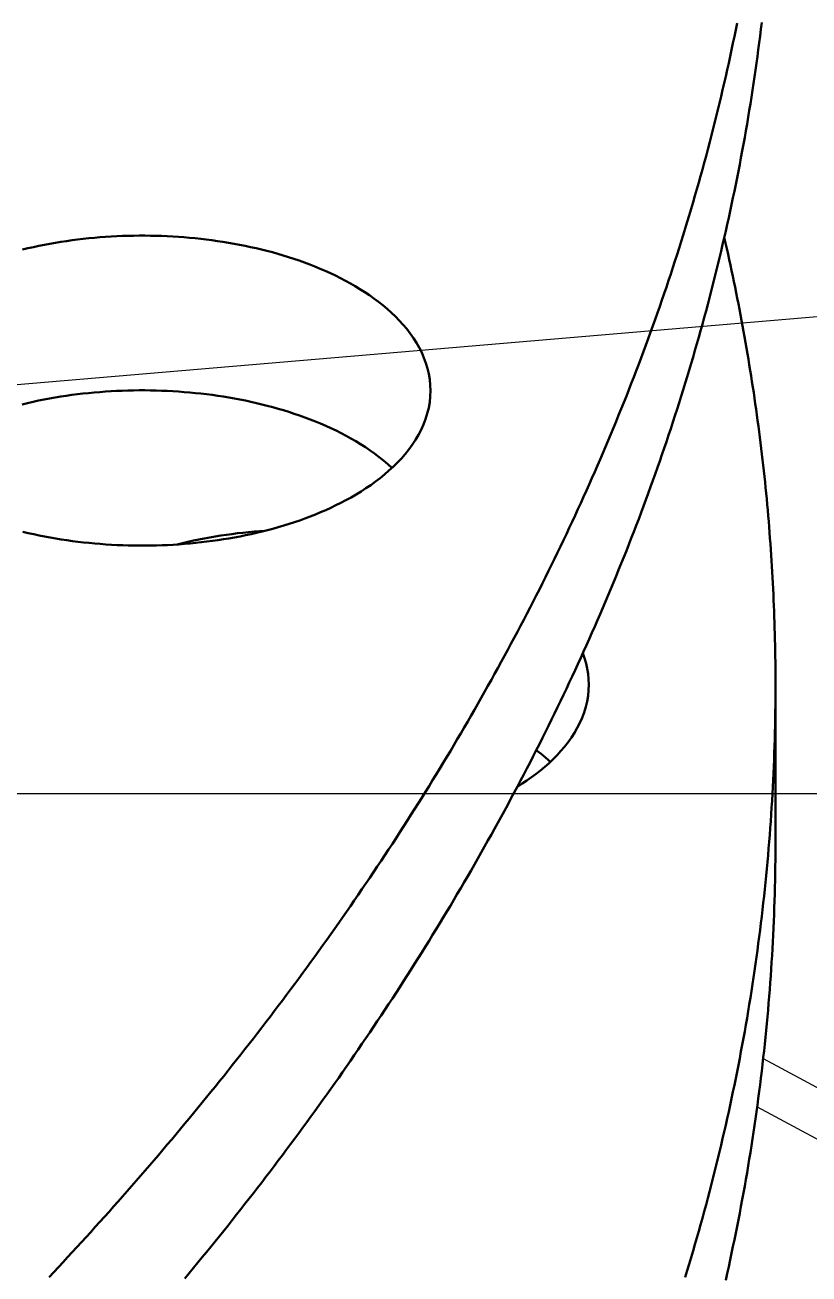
# Model space of a CAD drawing. Header units: millimetres. Extents: x 0 to 841, y 0 to 594.
# Drawn here: x 465.22 to 482.06, y 352.42 to 379.24 of the extents above; entities that cross this region are included whole.
import ezdxf

# ---------------------------------------------------------------- set-up
doc = ezdxf.new("R2010")
doc.units = ezdxf.units.MM
for name, color, linetype, lineweight in [('COTA', 7, 'CONTINUOUS', 25), ('FINA', 7, 'CONTINUOUS', 25), ('VIS', 7, 'CONTINUOUS', 50)]:
    doc.layers.add(name, color=color, linetype=linetype, lineweight=lineweight)

msp = doc.modelspace()

# ---------------------------------------------------------------- linework, layer by layer
at = {"layer": 'COTA'}
for p, q in [((456.849, 370.827), (486.24, 373.316)), ((335.5, 362.738), (486.341, 362.738))]:
    msp.add_line(p, q, dxfattribs=at)
at = {"layer": 'FINA'}
for points in [[(465.735, 352.351), (465.835, 352.458), (465.936, 352.565), (466.035, 352.673), (466.135, 352.781), (466.235, 352.889), (466.334, 352.997), (466.433, 353.105), (466.532, 353.213), (466.631, 353.322), (466.729, 353.431), (466.828, 353.54), (466.926, 353.649), (467.024, 353.759), (467.121, 353.868), (467.219, 353.978), (467.316, 354.088), (467.413, 354.198), (467.51, 354.309), (467.606, 354.419), (467.702, 354.53), (467.798, 354.641), (467.894, 354.752), (467.99, 354.864), (468.085, 354.975), (468.181, 355.087), (468.276, 355.199), (468.37, 355.311), (468.465, 355.423), (468.559, 355.536), (468.653, 355.649), (468.747, 355.762), (468.84, 355.875), (468.934, 355.988), (469.027, 356.102), (469.12, 356.215), (469.212, 356.329), (469.305, 356.443), (469.397, 356.558), (469.489, 356.672), (469.58, 356.787), (469.671, 356.902), (469.763, 357.017), (469.853, 357.132), (469.944, 357.248), (470.035, 357.363), (470.125, 357.479), (470.214, 357.595), (470.304, 357.711), (470.393, 357.828), (470.483, 357.945), (470.571, 358.061), (470.66, 358.179), (470.748, 358.296), (470.836, 358.413), (470.924, 358.531), (471.012, 358.649), (471.099, 358.767), (471.186, 358.885), (471.273, 359.003), (471.359, 359.122), (471.445, 359.241), (471.531, 359.36), (471.617, 359.479), (471.702, 359.599), (471.787, 359.718), (471.872, 359.838), (471.957, 359.958), (472.041, 360.078), (472.125, 360.199), (472.209, 360.319), (472.292, 360.44), (472.375, 360.561), (472.458, 360.682), (472.54, 360.804), (472.623, 360.925), (472.705, 361.047), (472.786, 361.169), (472.868, 361.291), (472.949, 361.414), (473.029, 361.536), (473.11, 361.659), (473.19, 361.782), (473.27, 361.905), (473.35, 362.029), (473.429, 362.152), (473.508, 362.276), (473.586, 362.4), (473.665, 362.524), (473.743, 362.648), (473.821, 362.773), (473.898, 362.898), (473.975, 363.022), (474.052, 363.148), (474.128, 363.273), (474.205, 363.398), (474.28, 363.524), (474.356, 363.65), (474.431, 363.776), (474.506, 363.902), (474.581, 364.029), (474.655, 364.155), (474.729, 364.282), (474.802, 364.409), (474.875, 364.537), (474.948, 364.664), (475.021, 364.792), (475.093, 364.919), (475.165, 365.047), (475.237, 365.176), (475.308, 365.304), (475.379, 365.432), (475.449, 365.561), (475.519, 365.69), (475.589, 365.819), (475.659, 365.949), (475.728, 366.078), (475.797, 366.208), (475.865, 366.338), (475.933, 366.468), (476.001, 366.598), (476.068, 366.728), (476.135, 366.859), (476.202, 366.99), (476.268, 367.121), (476.334, 367.252), (476.4, 367.383), (476.465, 367.515), (476.53, 367.646), (476.594, 367.778), (476.658, 367.91), (476.722, 368.043), (476.786, 368.175), (476.849, 368.308), (476.911, 368.44), (476.973, 368.573), (477.035, 368.706), (477.097, 368.84), (477.158, 368.973), (477.219, 369.107), (477.279, 369.241), (477.339, 369.375), (477.398, 369.509), (477.458, 369.643), (477.516, 369.778), (477.575, 369.912), (477.633, 370.047), (477.69, 370.182), (477.747, 370.318), (477.804, 370.453), (477.861, 370.588), (477.917, 370.724), (477.972, 370.86), (478.027, 370.996), (478.082, 371.132), (478.137, 371.269), (478.191, 371.405), (478.244, 371.542), (478.297, 371.679), (478.35, 371.816), (478.402, 371.953), (478.454, 372.09), (478.506, 372.228), (478.557, 372.365), (478.607, 372.503), (478.658, 372.641), (478.707, 372.779), (478.757, 372.917), (478.806, 373.056), (478.854, 373.194), (478.902, 373.333), (478.95, 373.472), (478.997, 373.611), (479.044, 373.75), (479.09, 373.889), (479.136, 374.029), (479.182, 374.168), (479.227, 374.308), (479.271, 374.448), (479.315, 374.588), (479.359, 374.728), (479.402, 374.868), (479.445, 375.009), (479.488, 375.149), (479.53, 375.29), (479.571, 375.431), (479.612, 375.572), (479.653, 375.713), (479.693, 375.854), (479.732, 375.995), (479.772, 376.137), (479.81, 376.278), (479.849, 376.42), (479.887, 376.562), (479.924, 376.704), (479.961, 376.846), (479.997, 376.988), (480.033, 377.131), (480.069, 377.273), (480.104, 377.415), (480.138, 377.558), (480.173, 377.701), (480.206, 377.844), (480.239, 377.987), (480.272, 378.13), (480.304, 378.273), (480.336, 378.416), (480.367, 378.56), (480.398, 378.703), (480.428, 378.847), (480.458, 378.991), (480.488, 379.135), (480.516, 379.279)], [(468.653, 352.327), (468.747, 352.44), (468.84, 352.553), (468.934, 352.666), (469.027, 352.78), (469.12, 352.893), (469.212, 353.007), (469.305, 353.121), (469.397, 353.236), (469.489, 353.35), (469.58, 353.465), (469.671, 353.58), (469.763, 353.695), (469.853, 353.81), (469.944, 353.926), (470.035, 354.041), (470.125, 354.157), (470.214, 354.273), (470.304, 354.389), (470.393, 354.506), (470.483, 354.623), (470.571, 354.739), (470.66, 354.856), (470.748, 354.974), (470.836, 355.091), (470.924, 355.209), (471.012, 355.327), (471.099, 355.445), (471.186, 355.563), (471.273, 355.681), (471.359, 355.8), (471.445, 355.919), (471.531, 356.038), (471.617, 356.157), (471.702, 356.277), (471.787, 356.396), (471.872, 356.516), (471.957, 356.636), (472.041, 356.756), (472.125, 356.877), (472.209, 356.997), (472.292, 357.118), (472.375, 357.239), (472.458, 357.36), (472.54, 357.482), (472.623, 357.603), (472.705, 357.725), (472.786, 357.847), (472.868, 357.969), (472.949, 358.092), (473.029, 358.214), (473.11, 358.337), (473.19, 358.46), (473.27, 358.583), (473.35, 358.707), (473.429, 358.83), (473.508, 358.954), (473.586, 359.078), (473.665, 359.202), (473.743, 359.326), (473.821, 359.451), (473.898, 359.576), (473.975, 359.7), (474.052, 359.826), (474.128, 359.951), (474.205, 360.076), (474.28, 360.202), (474.356, 360.328), (474.431, 360.454), (474.506, 360.58), (474.581, 360.707), (474.655, 360.833), (474.729, 360.96), (474.802, 361.087), (474.875, 361.215), (474.948, 361.342), (475.021, 361.47), (475.093, 361.597), (475.165, 361.725), (475.237, 361.854), (475.308, 361.982), (475.379, 362.11), (475.449, 362.239), (475.519, 362.368), (475.589, 362.497), (475.659, 362.627), (475.728, 362.756), (475.797, 362.886), (475.865, 363.016), (475.933, 363.146), (476.001, 363.276), (476.068, 363.406), (476.135, 363.537), (476.202, 363.668), (476.268, 363.799), (476.334, 363.93), (476.4, 364.061), (476.465, 364.193), (476.53, 364.324), (476.594, 364.456), (476.658, 364.588), (476.722, 364.721), (476.786, 364.853), (476.849, 364.986), (476.911, 365.118), (476.973, 365.251), (477.035, 365.384), (477.097, 365.518), (477.158, 365.651), (477.219, 365.785), (477.279, 365.919), (477.339, 366.053), (477.398, 366.187), (477.458, 366.321), (477.516, 366.456), (477.575, 366.59), (477.633, 366.725), (477.69, 366.86), (477.747, 366.996), (477.804, 367.131), (477.861, 367.266), (477.917, 367.402), (477.972, 367.538), (478.027, 367.674), (478.082, 367.81), (478.137, 367.947), (478.191, 368.083), (478.244, 368.22), (478.297, 368.357), (478.35, 368.494), (478.402, 368.631), (478.454, 368.768), (478.506, 368.906), (478.557, 369.043), (478.607, 369.181), (478.658, 369.319), (478.707, 369.457), (478.757, 369.595), (478.806, 369.734), (478.854, 369.872), (478.902, 370.011), (478.95, 370.15), (478.997, 370.289), (479.044, 370.428), (479.09, 370.567), (479.136, 370.707), (479.182, 370.846), (479.227, 370.986), (479.271, 371.126), (479.315, 371.266), (479.359, 371.406), (479.402, 371.546), (479.445, 371.687), (479.488, 371.827), (479.53, 371.968), (479.571, 372.109), (479.612, 372.25), (479.653, 372.391), (479.693, 372.532), (479.732, 372.673), (479.772, 372.815), (479.81, 372.956), (479.849, 373.098), (479.887, 373.24), (479.924, 373.382), (479.961, 373.524), (479.997, 373.666), (480.033, 373.808), (480.069, 373.951), (480.104, 374.093), (480.138, 374.236), (480.173, 374.379), (480.206, 374.522), (480.239, 374.665), (480.272, 374.808), (480.304, 374.951), (480.336, 375.094), (480.367, 375.238), (480.398, 375.381), (480.428, 375.525), (480.458, 375.669), (480.488, 375.813), (480.516, 375.957), (480.545, 376.101), (480.573, 376.245), (480.6, 376.389), (480.627, 376.533), (480.654, 376.678), (480.68, 376.822), (480.705, 376.967), (480.73, 377.111), (480.755, 377.256), (480.779, 377.401), (480.802, 377.546), (480.825, 377.691), (480.848, 377.836), (480.87, 377.981), (480.891, 378.126), (480.912, 378.271), (480.933, 378.417), (480.953, 378.562), (480.972, 378.708), (480.991, 378.853), (481.01, 378.999), (481.028, 379.145), (481.046, 379.29)], [(465.164, 374.417), (465.281, 374.445), (465.399, 374.471), (465.517, 374.496), (465.635, 374.52), (465.753, 374.542), (465.872, 374.562), (465.991, 374.582), (466.11, 374.6), (466.229, 374.617), (466.349, 374.632), (466.469, 374.646), (466.588, 374.659), (466.708, 374.67), (466.828, 374.68), (466.949, 374.689), (467.069, 374.697), (467.189, 374.703), (467.31, 374.708), (467.43, 374.712), (467.551, 374.714), (467.671, 374.716), (467.792, 374.716), (467.912, 374.714), (468.033, 374.712), (468.153, 374.708), (468.273, 374.703), (468.394, 374.697), (468.514, 374.689), (468.634, 374.68), (468.754, 374.67), (468.874, 374.659), (468.994, 374.646), (469.114, 374.632), (469.233, 374.617), (469.353, 374.6), (469.472, 374.582), (469.591, 374.562), (469.71, 374.542), (469.828, 374.52), (469.946, 374.496), (470.064, 374.471), (470.182, 374.445), (470.299, 374.417), (470.416, 374.387), (470.532, 374.357), (470.648, 374.324), (470.764, 374.29), (470.879, 374.255), (470.994, 374.217), (471.108, 374.179), (471.221, 374.138), (471.334, 374.096), (471.446, 374.052), (471.558, 374.006), (471.668, 373.958), (471.778, 373.908), (471.887, 373.857), (471.995, 373.803), (472.102, 373.748), (472.208, 373.69), (472.312, 373.63), (472.415, 373.567), (472.517, 373.503), (472.617, 373.436), (472.716, 373.366), (472.812, 373.294), (472.907, 373.219), (472.999, 373.142), (473.089, 373.061), (473.176, 372.978), (473.26, 372.892), (473.341, 372.803), (473.419, 372.711), (473.493, 372.615), (473.562, 372.517), (473.627, 372.415), (473.687, 372.311), (473.741, 372.203), (473.789, 372.093), (473.831, 371.98), (473.866, 371.864), (473.893, 371.747), (473.913, 371.628), (473.926, 371.508), (473.93, 371.388)], [(481.341, 365.076), (481.341, 365.197), (481.34, 365.318), (481.339, 365.439), (481.338, 365.56), (481.336, 365.681), (481.335, 365.802), (481.332, 365.923), (481.33, 366.044), (481.327, 366.165), (481.323, 366.286), (481.32, 366.407), (481.316, 366.528), (481.311, 366.649), (481.307, 366.769), (481.302, 366.89), (481.296, 367.011), (481.29, 367.132), (481.284, 367.253), (481.278, 367.374), (481.271, 367.495), (481.264, 367.615), (481.257, 367.736), (481.249, 367.857), (481.241, 367.978), (481.232, 368.098), (481.223, 368.219), (481.214, 368.34), (481.204, 368.46), (481.195, 368.581), (481.184, 368.702), (481.174, 368.822), (481.163, 368.943), (481.152, 369.063), (481.14, 369.184), (481.128, 369.304), (481.116, 369.424), (481.103, 369.545), (481.09, 369.665), (481.077, 369.785), (481.063, 369.905), (481.049, 370.026), (481.035, 370.146), (481.02, 370.266), (481.005, 370.386), (480.99, 370.506), (480.974, 370.626), (480.958, 370.746), (480.942, 370.866), (480.925, 370.986), (480.908, 371.105), (480.89, 371.225), (480.873, 371.345), (480.855, 371.465), (480.836, 371.584), (480.817, 371.704), (480.798, 371.823), (480.779, 371.943), (480.759, 372.062), (480.739, 372.181), (480.719, 372.301), (480.698, 372.42), (480.677, 372.539), (480.655, 372.658), (480.634, 372.777), (480.612, 372.896), (480.589, 373.015), (480.566, 373.134), (480.543, 373.253), (480.52, 373.371), (480.496, 373.49), (480.472, 373.609), (480.448, 373.727), (480.423, 373.846), (480.398, 373.964), (480.373, 374.082), (480.347, 374.201), (480.321, 374.319), (480.295, 374.437), (480.268, 374.555), (480.241, 374.673)], [(465.156, 371.093), (465.273, 371.121), (465.391, 371.147), (465.509, 371.173), (465.628, 371.196), (465.747, 371.218), (465.866, 371.239), (465.985, 371.259), (466.105, 371.277), (466.225, 371.294), (466.344, 371.309), (466.464, 371.323), (466.585, 371.336), (466.705, 371.348), (466.826, 371.358), (466.946, 371.367), (467.067, 371.374), (467.187, 371.381), (467.308, 371.386), (467.429, 371.39), (467.55, 371.392), (467.671, 371.394), (467.792, 371.394), (467.913, 371.392), (468.034, 371.39), (468.154, 371.386), (468.275, 371.381), (468.396, 371.374), (468.517, 371.367), (468.637, 371.358), (468.758, 371.348), (468.878, 371.336), (468.998, 371.323), (469.118, 371.309), (469.238, 371.294), (469.358, 371.277), (469.477, 371.259), (469.597, 371.239), (469.716, 371.218), (469.835, 371.196), (469.953, 371.173), (470.071, 371.147), (470.189, 371.121), (470.307, 371.093), (470.424, 371.063), (470.541, 371.032), (470.657, 370.999), (470.773, 370.965), (470.889, 370.929), (471.004, 370.892), (471.118, 370.853), (471.232, 370.812), (471.345, 370.769), (471.458, 370.725), (471.569, 370.679), (471.68, 370.631), (471.79, 370.581), (471.9, 370.529), (472.008, 370.475), (472.115, 370.419), (472.221, 370.36), (472.325, 370.3), (472.429, 370.237), (472.53, 370.172), (472.631, 370.104), (472.729, 370.034), (472.826, 369.961), (472.92, 369.886), (473.013, 369.808), (473.102, 369.727)], [(473.93, 371.388), (473.925, 371.263), (473.912, 371.139), (473.891, 371.016), (473.861, 370.895), (473.824, 370.776), (473.779, 370.66), (473.728, 370.546), (473.67, 370.435), (473.607, 370.328), (473.538, 370.224), (473.464, 370.123), (473.386, 370.026), (473.304, 369.931), (473.219, 369.841), (473.13, 369.753), (473.038, 369.669), (472.944, 369.587), (472.847, 369.509), (472.747, 369.433), (472.646, 369.36), (472.543, 369.29), (472.438, 369.223), (472.331, 369.158), (472.223, 369.095), (472.114, 369.035)], [(472.114, 369.035), (472.007, 368.979), (471.899, 368.925), (471.79, 368.873), (471.681, 368.823), (471.57, 368.775), (471.458, 368.729), (471.346, 368.685), (471.233, 368.642), (471.12, 368.601), (471.006, 368.562), (470.891, 368.525), (470.776, 368.489), (470.66, 368.455), (470.544, 368.422), (470.427, 368.391), (470.31, 368.362), (470.193, 368.334), (470.075, 368.307), (469.957, 368.282), (469.839, 368.258), (469.72, 368.236), (469.601, 368.215), (469.482, 368.196), (469.363, 368.178), (469.244, 368.161), (469.124, 368.145), (469.004, 368.131), (468.884, 368.118), (468.764, 368.107), (468.644, 368.096), (468.524, 368.087), (468.403, 368.08), (468.283, 368.073), (468.162, 368.068), (468.042, 368.064), (467.921, 368.062), (467.8, 368.06), (467.68, 368.06), (467.559, 368.061), (467.438, 368.064), (467.318, 368.068), (467.197, 368.072), (467.077, 368.079), (466.956, 368.086), (466.836, 368.095), (466.716, 368.105), (466.596, 368.116), (466.476, 368.129), (466.356, 368.143), (466.236, 368.158), (466.117, 368.175), (465.997, 368.193), (465.878, 368.212), (465.759, 368.233), (465.641, 368.255), (465.523, 368.279), (465.405, 368.303), (465.287, 368.33), (465.169, 368.358)], [(468.484, 368.085), (468.601, 368.114), (468.718, 368.141), (468.835, 368.167), (468.952, 368.191), (469.07, 368.214), (469.188, 368.236), (469.306, 368.256), (469.425, 368.275), (469.544, 368.293), (469.663, 368.309), (469.782, 368.324), (469.901, 368.337), (470.02, 368.35), (470.14, 368.361), (470.259, 368.371), (470.379, 368.379)], [(477.202, 365.749), (477.24, 365.64), (477.272, 365.53), (477.297, 365.418), (477.315, 365.305), (477.326, 365.191), (477.33, 365.076)], [(477.33, 365.076), (477.326, 364.954), (477.314, 364.834), (477.293, 364.714), (477.265, 364.596), (477.23, 364.479), (477.187, 364.365), (477.138, 364.254), (477.083, 364.146), (477.023, 364.041), (476.957, 363.938), (476.886, 363.839), (476.812, 363.743), (476.733, 363.651), (476.651, 363.561), (476.566, 363.475), (476.477, 363.391), (476.386, 363.311), (476.293, 363.233), (476.197, 363.158), (476.099, 363.086), (476, 363.016), (475.899, 362.949), (475.796, 362.884)], [(479.402, 352.352), (479.445, 352.493), (479.488, 352.633), (479.53, 352.774), (479.571, 352.915), (479.612, 353.056), (479.653, 353.197), (479.693, 353.338), (479.732, 353.479), (479.772, 353.621), (479.81, 353.762), (479.849, 353.904), (479.887, 354.046), (479.924, 354.188), (479.961, 354.33), (479.997, 354.472), (480.033, 354.614), (480.069, 354.757), (480.104, 354.899), (480.138, 355.042), (480.173, 355.185), (480.206, 355.328), (480.239, 355.471), (480.272, 355.614), (480.304, 355.757), (480.336, 355.9), (480.367, 356.044), (480.398, 356.187), (480.428, 356.331), (480.458, 356.475), (480.488, 356.619), (480.516, 356.763), (480.545, 356.907), (480.573, 357.051), (480.6, 357.195), (480.627, 357.339), (480.654, 357.484), (480.68, 357.628), (480.705, 357.773), (480.73, 357.917), (480.755, 358.062), (480.779, 358.207), (480.802, 358.352), (480.825, 358.497), (480.848, 358.642), (480.87, 358.787), (480.891, 358.932), (480.912, 359.077), (480.933, 359.223), (480.953, 359.368), (480.972, 359.514), (480.991, 359.659), (481.01, 359.805), (481.028, 359.951), (481.046, 360.096), (481.063, 360.242), (481.079, 360.388), (481.095, 360.534), (481.111, 360.68), (481.126, 360.826), (481.14, 360.972), (481.154, 361.118), (481.168, 361.264), (481.181, 361.411), (481.193, 361.557), (481.205, 361.703), (481.217, 361.849), (481.228, 361.996), (481.238, 362.142), (481.248, 362.289), (481.258, 362.435), (481.267, 362.582), (481.275, 362.728), (481.283, 362.875), (481.291, 363.021), (481.297, 363.168), (481.304, 363.315), (481.31, 363.461), (481.315, 363.608), (481.32, 363.755), (481.324, 363.902), (481.328, 364.048), (481.332, 364.195), (481.334, 364.342), (481.337, 364.489), (481.338, 364.635), (481.34, 364.782), (481.341, 364.929), (481.341, 365.076)], [(481.341, 365.076), (481.341, 361.754)], [(476.202, 363.668), (476.254, 363.628), (476.305, 363.587), (476.356, 363.545), (476.405, 363.503), (476.455, 363.459), (476.503, 363.415)], [(480.272, 352.292), (480.304, 352.435), (480.336, 352.578), (480.367, 352.722), (480.398, 352.865), (480.428, 353.009), (480.458, 353.153), (480.488, 353.297), (480.516, 353.441), (480.545, 353.585), (480.573, 353.729), (480.6, 353.873), (480.627, 354.017), (480.654, 354.162), (480.68, 354.306), (480.705, 354.451), (480.73, 354.595), (480.755, 354.74), (480.779, 354.885), (480.802, 355.03), (480.825, 355.175), (480.848, 355.32), (480.87, 355.465), (480.891, 355.61), (480.912, 355.755), (480.933, 355.901), (480.953, 356.046), (480.972, 356.192), (480.991, 356.337), (481.01, 356.483), (481.028, 356.629), (481.046, 356.774), (481.063, 356.92), (481.079, 357.066), (481.095, 357.212), (481.111, 357.358), (481.126, 357.504), (481.14, 357.65), (481.154, 357.796), (481.168, 357.942), (481.181, 358.088), (481.193, 358.235), (481.205, 358.381), (481.217, 358.527), (481.228, 358.674), (481.238, 358.82), (481.248, 358.967), (481.258, 359.113), (481.267, 359.26), (481.275, 359.406), (481.283, 359.553), (481.291, 359.699), (481.297, 359.846), (481.304, 359.993), (481.31, 360.139), (481.315, 360.286), (481.32, 360.433), (481.324, 360.58), (481.328, 360.726), (481.332, 360.873), (481.334, 361.02), (481.337, 361.167), (481.338, 361.313), (481.34, 361.46), (481.341, 361.607), (481.341, 361.754)], [(481.077, 357.048), (599.5, 293.467)], [(480.948, 356.01), (598.469, 292.914)]]:
    msp.add_lwpolyline(points, dxfattribs=at)
at = {"layer": 'VIS'}
for points in [[(465.735, 352.351), (465.835, 352.458), (465.936, 352.565), (466.035, 352.673), (466.135, 352.781), (466.235, 352.889), (466.334, 352.997), (466.433, 353.105), (466.532, 353.213), (466.631, 353.322), (466.729, 353.431), (466.828, 353.54), (466.926, 353.649), (467.024, 353.759), (467.121, 353.868), (467.219, 353.978), (467.316, 354.088), (467.413, 354.198), (467.51, 354.309), (467.606, 354.419), (467.702, 354.53), (467.798, 354.641), (467.894, 354.752), (467.99, 354.864), (468.085, 354.975), (468.181, 355.087), (468.276, 355.199), (468.37, 355.311), (468.465, 355.423), (468.559, 355.536), (468.653, 355.649), (468.747, 355.762), (468.84, 355.875), (468.934, 355.988), (469.027, 356.102), (469.12, 356.215), (469.212, 356.329), (469.305, 356.443), (469.397, 356.558), (469.489, 356.672), (469.58, 356.787), (469.671, 356.902), (469.763, 357.017), (469.853, 357.132), (469.944, 357.248), (470.035, 357.363), (470.125, 357.479), (470.214, 357.595), (470.304, 357.711), (470.393, 357.828), (470.483, 357.945), (470.571, 358.061), (470.66, 358.179), (470.748, 358.296), (470.836, 358.413), (470.924, 358.531), (471.012, 358.649), (471.099, 358.767), (471.186, 358.885), (471.273, 359.003), (471.359, 359.122), (471.445, 359.241), (471.531, 359.36), (471.617, 359.479), (471.702, 359.599), (471.787, 359.718), (471.872, 359.838), (471.957, 359.958), (472.041, 360.078), (472.125, 360.199), (472.209, 360.319), (472.292, 360.44), (472.375, 360.561), (472.458, 360.682), (472.54, 360.804), (472.623, 360.925), (472.705, 361.047), (472.786, 361.169), (472.868, 361.291), (472.949, 361.414), (473.029, 361.536), (473.11, 361.659), (473.19, 361.782), (473.27, 361.905), (473.35, 362.029), (473.429, 362.152), (473.508, 362.276), (473.586, 362.4), (473.665, 362.524), (473.743, 362.648), (473.821, 362.773), (473.898, 362.898), (473.975, 363.022), (474.052, 363.148), (474.128, 363.273), (474.205, 363.398), (474.28, 363.524), (474.356, 363.65), (474.431, 363.776), (474.506, 363.902), (474.581, 364.029), (474.655, 364.155), (474.729, 364.282), (474.802, 364.409), (474.875, 364.537), (474.948, 364.664), (475.021, 364.792), (475.093, 364.919), (475.165, 365.047), (475.237, 365.176), (475.308, 365.304), (475.379, 365.432), (475.449, 365.561), (475.519, 365.69), (475.589, 365.819), (475.659, 365.949), (475.728, 366.078), (475.797, 366.208), (475.865, 366.338), (475.933, 366.468), (476.001, 366.598), (476.068, 366.728), (476.135, 366.859), (476.202, 366.99), (476.268, 367.121), (476.334, 367.252), (476.4, 367.383), (476.465, 367.515), (476.53, 367.646), (476.594, 367.778), (476.658, 367.91), (476.722, 368.043), (476.786, 368.175), (476.849, 368.308), (476.911, 368.44), (476.973, 368.573), (477.035, 368.706), (477.097, 368.84), (477.158, 368.973), (477.219, 369.107), (477.279, 369.241), (477.339, 369.375), (477.398, 369.509), (477.458, 369.643), (477.516, 369.778), (477.575, 369.912), (477.633, 370.047), (477.69, 370.182), (477.747, 370.318), (477.804, 370.453), (477.861, 370.588), (477.917, 370.724), (477.972, 370.86), (478.027, 370.996), (478.082, 371.132), (478.137, 371.269), (478.191, 371.405), (478.244, 371.542), (478.297, 371.679), (478.35, 371.816), (478.402, 371.953), (478.454, 372.09), (478.506, 372.228), (478.557, 372.365), (478.607, 372.503), (478.658, 372.641), (478.707, 372.779), (478.757, 372.917), (478.806, 373.056), (478.854, 373.194), (478.902, 373.333), (478.95, 373.472), (478.997, 373.611), (479.044, 373.75), (479.09, 373.889), (479.136, 374.029), (479.182, 374.168), (479.227, 374.308), (479.271, 374.448), (479.315, 374.588), (479.359, 374.728), (479.402, 374.868), (479.445, 375.009), (479.488, 375.149), (479.53, 375.29), (479.571, 375.431), (479.612, 375.572), (479.653, 375.713), (479.693, 375.854), (479.732, 375.995), (479.772, 376.137), (479.81, 376.278), (479.849, 376.42), (479.887, 376.562), (479.924, 376.704), (479.961, 376.846), (479.997, 376.988), (480.033, 377.131), (480.069, 377.273), (480.104, 377.415), (480.138, 377.558), (480.173, 377.701), (480.206, 377.844), (480.239, 377.987), (480.272, 378.13), (480.304, 378.273), (480.336, 378.416), (480.367, 378.56), (480.398, 378.703), (480.428, 378.847), (480.458, 378.991), (480.488, 379.135), (480.516, 379.279)], [(468.653, 352.327), (468.747, 352.44), (468.84, 352.553), (468.934, 352.666), (469.027, 352.78), (469.12, 352.893), (469.212, 353.007), (469.305, 353.121), (469.397, 353.236), (469.489, 353.35), (469.58, 353.465), (469.671, 353.58), (469.763, 353.695), (469.853, 353.81), (469.944, 353.926), (470.035, 354.041), (470.125, 354.157), (470.214, 354.273), (470.304, 354.389), (470.393, 354.506), (470.483, 354.623), (470.571, 354.739), (470.66, 354.856), (470.748, 354.974), (470.836, 355.091), (470.924, 355.209), (471.012, 355.327), (471.099, 355.445), (471.186, 355.563), (471.273, 355.681), (471.359, 355.8), (471.445, 355.919), (471.531, 356.038), (471.617, 356.157), (471.702, 356.277), (471.787, 356.396), (471.872, 356.516), (471.957, 356.636), (472.041, 356.756), (472.125, 356.877), (472.209, 356.997), (472.292, 357.118), (472.375, 357.239), (472.458, 357.36), (472.54, 357.482), (472.623, 357.603), (472.705, 357.725), (472.786, 357.847), (472.868, 357.969), (472.949, 358.092), (473.029, 358.214), (473.11, 358.337), (473.19, 358.46), (473.27, 358.583), (473.35, 358.707), (473.429, 358.83), (473.508, 358.954), (473.586, 359.078), (473.665, 359.202), (473.743, 359.326), (473.821, 359.451), (473.898, 359.576), (473.975, 359.7), (474.052, 359.826), (474.128, 359.951), (474.205, 360.076), (474.28, 360.202), (474.356, 360.328), (474.431, 360.454), (474.506, 360.58), (474.581, 360.707), (474.655, 360.833), (474.729, 360.96), (474.802, 361.087), (474.875, 361.215), (474.948, 361.342), (475.021, 361.47), (475.093, 361.597), (475.165, 361.725), (475.237, 361.854), (475.308, 361.982), (475.379, 362.11), (475.449, 362.239), (475.519, 362.368), (475.589, 362.497), (475.659, 362.627), (475.728, 362.756), (475.797, 362.886), (475.865, 363.016), (475.933, 363.146), (476.001, 363.276), (476.068, 363.406), (476.135, 363.537), (476.202, 363.668), (476.268, 363.799), (476.334, 363.93), (476.4, 364.061), (476.465, 364.193), (476.53, 364.324), (476.594, 364.456), (476.658, 364.588), (476.722, 364.721), (476.786, 364.853), (476.849, 364.986), (476.911, 365.118), (476.973, 365.251), (477.035, 365.384), (477.097, 365.518), (477.158, 365.651), (477.219, 365.785), (477.279, 365.919), (477.339, 366.053), (477.398, 366.187), (477.458, 366.321), (477.516, 366.456), (477.575, 366.59), (477.633, 366.725), (477.69, 366.86), (477.747, 366.996), (477.804, 367.131), (477.861, 367.266), (477.917, 367.402), (477.972, 367.538), (478.027, 367.674), (478.082, 367.81), (478.137, 367.947), (478.191, 368.083), (478.244, 368.22), (478.297, 368.357), (478.35, 368.494), (478.402, 368.631), (478.454, 368.768), (478.506, 368.906), (478.557, 369.043), (478.607, 369.181), (478.658, 369.319), (478.707, 369.457), (478.757, 369.595), (478.806, 369.734), (478.854, 369.872), (478.902, 370.011), (478.95, 370.15), (478.997, 370.289), (479.044, 370.428), (479.09, 370.567), (479.136, 370.707), (479.182, 370.846), (479.227, 370.986), (479.271, 371.126), (479.315, 371.266), (479.359, 371.406), (479.402, 371.546), (479.445, 371.687), (479.488, 371.827), (479.53, 371.968), (479.571, 372.109), (479.612, 372.25), (479.653, 372.391), (479.693, 372.532), (479.732, 372.673), (479.772, 372.815), (479.81, 372.956), (479.849, 373.098), (479.887, 373.24), (479.924, 373.382), (479.961, 373.524), (479.997, 373.666), (480.033, 373.808), (480.069, 373.951), (480.104, 374.093), (480.138, 374.236), (480.173, 374.379), (480.206, 374.522), (480.239, 374.665), (480.272, 374.808), (480.304, 374.951), (480.336, 375.094), (480.367, 375.238), (480.398, 375.381), (480.428, 375.525), (480.458, 375.669), (480.488, 375.813), (480.516, 375.957), (480.545, 376.101), (480.573, 376.245), (480.6, 376.389), (480.627, 376.533), (480.654, 376.678), (480.68, 376.822), (480.705, 376.967), (480.73, 377.111), (480.755, 377.256), (480.779, 377.401), (480.802, 377.546), (480.825, 377.691), (480.848, 377.836), (480.87, 377.981), (480.891, 378.126), (480.912, 378.271), (480.933, 378.417), (480.953, 378.562), (480.972, 378.708), (480.991, 378.853), (481.01, 378.999), (481.028, 379.145), (481.046, 379.29)], [(465.164, 374.417), (465.281, 374.445), (465.399, 374.471), (465.517, 374.496), (465.635, 374.52), (465.753, 374.542), (465.872, 374.562), (465.991, 374.582), (466.11, 374.6), (466.229, 374.617), (466.349, 374.632), (466.469, 374.646), (466.588, 374.659), (466.708, 374.67), (466.828, 374.68), (466.949, 374.689), (467.069, 374.697), (467.189, 374.703), (467.31, 374.708), (467.43, 374.712), (467.551, 374.714), (467.671, 374.716), (467.792, 374.716), (467.912, 374.714), (468.033, 374.712), (468.153, 374.708), (468.273, 374.703), (468.394, 374.697), (468.514, 374.689), (468.634, 374.68), (468.754, 374.67), (468.874, 374.659), (468.994, 374.646), (469.114, 374.632), (469.233, 374.617), (469.353, 374.6), (469.472, 374.582), (469.591, 374.562), (469.71, 374.542), (469.828, 374.52), (469.946, 374.496), (470.064, 374.471), (470.182, 374.445), (470.299, 374.417), (470.416, 374.387), (470.532, 374.357), (470.648, 374.324), (470.764, 374.29), (470.879, 374.255), (470.994, 374.217), (471.108, 374.179), (471.221, 374.138), (471.334, 374.096), (471.446, 374.052), (471.558, 374.006), (471.668, 373.958), (471.778, 373.908), (471.887, 373.857), (471.995, 373.803), (472.102, 373.748), (472.208, 373.69), (472.312, 373.63), (472.415, 373.567), (472.517, 373.503), (472.617, 373.436), (472.716, 373.366), (472.812, 373.294), (472.907, 373.219), (472.999, 373.142), (473.089, 373.061), (473.176, 372.978), (473.26, 372.892), (473.341, 372.803), (473.419, 372.711), (473.493, 372.615), (473.562, 372.517), (473.627, 372.415), (473.687, 372.311), (473.741, 372.203), (473.789, 372.093), (473.831, 371.98), (473.866, 371.864), (473.893, 371.747), (473.913, 371.628), (473.926, 371.508), (473.93, 371.388)], [(481.341, 365.076), (481.341, 365.197), (481.34, 365.318), (481.339, 365.439), (481.338, 365.56), (481.336, 365.681), (481.335, 365.802), (481.332, 365.923), (481.33, 366.044), (481.327, 366.165), (481.323, 366.286), (481.32, 366.407), (481.316, 366.528), (481.311, 366.649), (481.307, 366.769), (481.302, 366.89), (481.296, 367.011), (481.29, 367.132), (481.284, 367.253), (481.278, 367.374), (481.271, 367.495), (481.264, 367.615), (481.257, 367.736), (481.249, 367.857), (481.241, 367.978), (481.232, 368.098), (481.223, 368.219), (481.214, 368.34), (481.204, 368.46), (481.195, 368.581), (481.184, 368.702), (481.174, 368.822), (481.163, 368.943), (481.152, 369.063), (481.14, 369.184), (481.128, 369.304), (481.116, 369.424), (481.103, 369.545), (481.09, 369.665), (481.077, 369.785), (481.063, 369.905), (481.049, 370.026), (481.035, 370.146), (481.02, 370.266), (481.005, 370.386), (480.99, 370.506), (480.974, 370.626), (480.958, 370.746), (480.942, 370.866), (480.925, 370.986), (480.908, 371.105), (480.89, 371.225), (480.873, 371.345), (480.855, 371.465), (480.836, 371.584), (480.817, 371.704), (480.798, 371.823), (480.779, 371.943), (480.759, 372.062), (480.739, 372.181), (480.719, 372.301), (480.698, 372.42), (480.677, 372.539), (480.655, 372.658), (480.634, 372.777), (480.612, 372.896), (480.589, 373.015), (480.566, 373.134), (480.543, 373.253), (480.52, 373.371), (480.496, 373.49), (480.472, 373.609), (480.448, 373.727), (480.423, 373.846), (480.398, 373.964), (480.373, 374.082), (480.347, 374.201), (480.321, 374.319), (480.295, 374.437), (480.268, 374.555), (480.241, 374.673)], [(465.156, 371.093), (465.273, 371.121), (465.391, 371.147), (465.509, 371.173), (465.628, 371.196), (465.747, 371.218), (465.866, 371.239), (465.985, 371.259), (466.105, 371.277), (466.225, 371.294), (466.344, 371.309), (466.464, 371.323), (466.585, 371.336), (466.705, 371.348), (466.826, 371.358), (466.946, 371.367), (467.067, 371.374), (467.187, 371.381), (467.308, 371.386), (467.429, 371.39), (467.55, 371.392), (467.671, 371.394), (467.792, 371.394), (467.913, 371.392), (468.034, 371.39), (468.154, 371.386), (468.275, 371.381), (468.396, 371.374), (468.517, 371.367), (468.637, 371.358), (468.758, 371.348), (468.878, 371.336), (468.998, 371.323), (469.118, 371.309), (469.238, 371.294), (469.358, 371.277), (469.477, 371.259), (469.597, 371.239), (469.716, 371.218), (469.835, 371.196), (469.953, 371.173), (470.071, 371.147), (470.189, 371.121), (470.307, 371.093), (470.424, 371.063), (470.541, 371.032), (470.657, 370.999), (470.773, 370.965), (470.889, 370.929), (471.004, 370.892), (471.118, 370.853), (471.232, 370.812), (471.345, 370.769), (471.458, 370.725), (471.569, 370.679), (471.68, 370.631), (471.79, 370.581), (471.9, 370.529), (472.008, 370.475), (472.115, 370.419), (472.221, 370.36), (472.325, 370.3), (472.429, 370.237), (472.53, 370.172), (472.631, 370.104), (472.729, 370.034), (472.826, 369.961), (472.92, 369.886), (473.013, 369.808), (473.102, 369.727)], [(473.93, 371.388), (473.925, 371.263), (473.912, 371.139), (473.891, 371.016), (473.861, 370.895), (473.824, 370.776), (473.779, 370.66), (473.728, 370.546), (473.67, 370.435), (473.607, 370.328), (473.538, 370.224), (473.464, 370.123), (473.386, 370.026), (473.304, 369.931), (473.219, 369.841), (473.13, 369.753), (473.038, 369.669), (472.944, 369.587), (472.847, 369.509), (472.747, 369.433), (472.646, 369.36), (472.543, 369.29), (472.438, 369.223), (472.331, 369.158), (472.223, 369.095), (472.114, 369.035)], [(472.114, 369.035), (472.007, 368.979), (471.899, 368.925), (471.79, 368.873), (471.681, 368.823), (471.57, 368.775), (471.458, 368.729), (471.346, 368.685), (471.233, 368.642), (471.12, 368.601), (471.006, 368.562), (470.891, 368.525), (470.776, 368.489), (470.66, 368.455), (470.544, 368.422), (470.427, 368.391), (470.31, 368.362), (470.193, 368.334), (470.075, 368.307), (469.957, 368.282), (469.839, 368.258), (469.72, 368.236), (469.601, 368.215), (469.482, 368.196), (469.363, 368.178), (469.244, 368.161), (469.124, 368.145), (469.004, 368.131), (468.884, 368.118), (468.764, 368.107), (468.644, 368.096), (468.524, 368.087), (468.403, 368.08), (468.283, 368.073), (468.162, 368.068), (468.042, 368.064), (467.921, 368.062), (467.8, 368.06), (467.68, 368.06), (467.559, 368.061), (467.438, 368.064), (467.318, 368.068), (467.197, 368.072), (467.077, 368.079), (466.956, 368.086), (466.836, 368.095), (466.716, 368.105), (466.596, 368.116), (466.476, 368.129), (466.356, 368.143), (466.236, 368.158), (466.117, 368.175), (465.997, 368.193), (465.878, 368.212), (465.759, 368.233), (465.641, 368.255), (465.523, 368.279), (465.405, 368.303), (465.287, 368.33), (465.169, 368.358)], [(468.484, 368.085), (468.601, 368.114), (468.718, 368.141), (468.835, 368.167), (468.952, 368.191), (469.07, 368.214), (469.188, 368.236), (469.306, 368.256), (469.425, 368.275), (469.544, 368.293), (469.663, 368.309), (469.782, 368.324), (469.901, 368.337), (470.02, 368.35), (470.14, 368.361), (470.259, 368.371), (470.379, 368.379)], [(477.202, 365.749), (477.24, 365.64), (477.272, 365.53), (477.297, 365.418), (477.315, 365.305), (477.326, 365.191), (477.33, 365.076)], [(477.33, 365.076), (477.326, 364.954), (477.314, 364.834), (477.293, 364.714), (477.265, 364.596), (477.23, 364.479), (477.187, 364.365), (477.138, 364.254), (477.083, 364.146), (477.023, 364.041), (476.957, 363.938), (476.886, 363.839), (476.812, 363.743), (476.733, 363.651), (476.651, 363.561), (476.566, 363.475), (476.477, 363.391), (476.386, 363.311), (476.293, 363.233), (476.197, 363.158), (476.099, 363.086), (476, 363.016), (475.899, 362.949), (475.796, 362.884)], [(479.402, 352.352), (479.445, 352.493), (479.488, 352.633), (479.53, 352.774), (479.571, 352.915), (479.612, 353.056), (479.653, 353.197), (479.693, 353.338), (479.732, 353.479), (479.772, 353.621), (479.81, 353.762), (479.849, 353.904), (479.887, 354.046), (479.924, 354.188), (479.961, 354.33), (479.997, 354.472), (480.033, 354.614), (480.069, 354.757), (480.104, 354.899), (480.138, 355.042), (480.173, 355.185), (480.206, 355.328), (480.239, 355.471), (480.272, 355.614), (480.304, 355.757), (480.336, 355.9), (480.367, 356.044), (480.398, 356.187), (480.428, 356.331), (480.458, 356.475), (480.488, 356.619), (480.516, 356.763), (480.545, 356.907), (480.573, 357.051), (480.6, 357.195), (480.627, 357.339), (480.654, 357.484), (480.68, 357.628), (480.705, 357.773), (480.73, 357.917), (480.755, 358.062), (480.779, 358.207), (480.802, 358.352), (480.825, 358.497), (480.848, 358.642), (480.87, 358.787), (480.891, 358.932), (480.912, 359.077), (480.933, 359.223), (480.953, 359.368), (480.972, 359.514), (480.991, 359.659), (481.01, 359.805), (481.028, 359.951), (481.046, 360.096), (481.063, 360.242), (481.079, 360.388), (481.095, 360.534), (481.111, 360.68), (481.126, 360.826), (481.14, 360.972), (481.154, 361.118), (481.168, 361.264), (481.181, 361.411), (481.193, 361.557), (481.205, 361.703), (481.217, 361.849), (481.228, 361.996), (481.238, 362.142), (481.248, 362.289), (481.258, 362.435), (481.267, 362.582), (481.275, 362.728), (481.283, 362.875), (481.291, 363.021), (481.297, 363.168), (481.304, 363.315), (481.31, 363.461), (481.315, 363.608), (481.32, 363.755), (481.324, 363.902), (481.328, 364.048), (481.332, 364.195), (481.334, 364.342), (481.337, 364.489), (481.338, 364.635), (481.34, 364.782), (481.341, 364.929), (481.341, 365.076)], [(481.341, 365.076), (481.341, 361.754)], [(476.202, 363.668), (476.254, 363.628), (476.305, 363.587), (476.356, 363.545), (476.405, 363.503), (476.455, 363.459), (476.503, 363.415)], [(480.272, 352.292), (480.304, 352.435), (480.336, 352.578), (480.367, 352.722), (480.398, 352.865), (480.428, 353.009), (480.458, 353.153), (480.488, 353.297), (480.516, 353.441), (480.545, 353.585), (480.573, 353.729), (480.6, 353.873), (480.627, 354.017), (480.654, 354.162), (480.68, 354.306), (480.705, 354.451), (480.73, 354.595), (480.755, 354.74), (480.779, 354.885), (480.802, 355.03), (480.825, 355.175), (480.848, 355.32), (480.87, 355.465), (480.891, 355.61), (480.912, 355.755), (480.933, 355.901), (480.953, 356.046), (480.972, 356.192), (480.991, 356.337), (481.01, 356.483), (481.028, 356.629), (481.046, 356.774), (481.063, 356.92), (481.079, 357.066), (481.095, 357.212), (481.111, 357.358), (481.126, 357.504), (481.14, 357.65), (481.154, 357.796), (481.168, 357.942), (481.181, 358.088), (481.193, 358.235), (481.205, 358.381), (481.217, 358.527), (481.228, 358.674), (481.238, 358.82), (481.248, 358.967), (481.258, 359.113), (481.267, 359.26), (481.275, 359.406), (481.283, 359.553), (481.291, 359.699), (481.297, 359.846), (481.304, 359.993), (481.31, 360.139), (481.315, 360.286), (481.32, 360.433), (481.324, 360.58), (481.328, 360.726), (481.332, 360.873), (481.334, 361.02), (481.337, 361.167), (481.338, 361.313), (481.34, 361.46), (481.341, 361.607), (481.341, 361.754)]]:
    msp.add_lwpolyline(points, dxfattribs=at)

doc.saveas('drawing.dxf')
